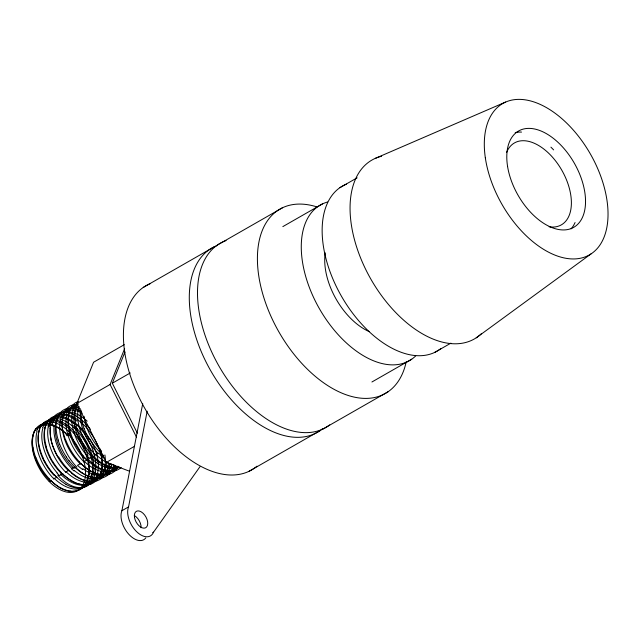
<?xml version="1.0" encoding="UTF-8"?>
<svg xmlns="http://www.w3.org/2000/svg" width="640" height="640" viewBox="0 0 640 640"><rect width="100%" height="100%" fill="white"/><g stroke="black" fill="none" stroke-linecap="round" stroke-linejoin="round"><path stroke-width="0.96" d="M55.936 427.552L56.056 423.808M95.672 468.144L95.312 471.952M49.984 428.24L50.432 424.752M89.064 474.48L88.384 478.016M145.816 537.888A18.88 11.016 60.2 0 1 128.488 533.928A18.88 11.016 60.2 0 1 121.896 510.712L142.736 403.64M199.944 466.744L153.552 532.152A18.88 11.016 60.2 0 1 136.264 531.32A18.88 11.016 60.2 0 1 128.552 506.904L147.176 411.2M39.128 430.312L40.2 427.448M69.24 411.696L70.352 408.736M36.6 431.072L37.584 428.896M106.92 470.168L105.576 473.232M129.48 471.224L106.336 462.416L76.824 403.52L93.584 362.24L124.304 344.672M66.976 435.056A1.888 0.68 -43 0 0 67.872 435.52L68.352 434.344L69.728 433.632A1.888 0.68 -43 0 0 68.832 433.168A1.888 0.68 -43 0 0 66.976 435.056L65.48 433.52M76.824 403.52L110.096 384.488L124.624 348.712M137.36 433.192L112.32 383.216L124.984 352.032M68.352 434.344A37.752 22.024 60.2 0 1 83.184 484.496A37.752 22.024 60.2 0 1 46.368 478.448A37.752 22.024 60.2 0 1 35.8 428.992L33.936 432.592A37.8 22.48 57.9 0 0 50.592 481.256M34.184 431.736L35.544 429.216M63.896 412.976L65.304 410.352M476.232 337.816L591.048 253.888M143.272 287.44L214.528 246.656M217.36 245.064L282.624 207.704M339.936 187.656L357.136 177.824M282.84 226.616L322.584 203.856M112.32 383.216L130.232 372.976M49.192 481.52L50.856 480.568M53.52 479.048L56.848 477.144M62.84 473.72L59.512 475.616A37.8 22.408 57.8 0 1 56.992 473.008M65.496 472.192L68.824 470.288A37.8 22.584 58 0 0 71.456 472.68M71.488 468.768L74.816 466.864A37.8 22.664 58.1 0 0 80.104 471.344A37.8 22.992 61.5 0 0 111.512 464.864M80.8 463.44L77.48 465.344A37.8 22.528 57.9 0 0 82.688 469.592M83.464 461.92L86.792 460.016M92.784 456.592L89.456 458.488A37.8 22.408 57.8 0 1 86.936 455.88M95.448 455.064L98.768 453.16A37.8 22.584 58 0 0 101.4 455.552M106.336 462.416L134.496 446.312M121.896 510.712L128.552 506.904M371.92 381.992L411.72 359.208M434.52 352.496L450.864 343.152M248.832 471.408L320.088 430.624M322.92 429.032L388.184 391.672M152.72 532.624L153.552 532.152M36.128 428.96C45.656 420.344 60.448 426.96 67.872 435.52M375.304 158.368L505.64 102.048M78.368 401.432L75.888 402.512A39.944 22.128 60.1 0 0 70.416 408.8M90.928 484.056L88.048 484.824A39.112 23.784 58.9 0 1 78.28 483.84M74.304 404.664L71.624 405.312A39.776 22.032 60.3 0 0 65.352 410.408M44.16 423.768L41.592 424.384A38.096 21.104 60.3 0 0 35.584 429.272M73.776 491.288L70.64 491.208M101.848 474.96L105.112 475.04A39.824 24.344 59.6 0 0 113.568 472.056A39.16 23.968 60.4 0 0 115.8 470.032M109.592 466.808L106.056 465.44M91.36 471.512L87.808 469.36M60.56 487.904L57.152 485.832M76.296 416.144L79.552 418.408M82.288 473.28L78.792 470.768M72.712 421.704L75.904 424.296M95.472 458.448L92.136 455.272M64.48 475.776L61.208 472.664M86.52 459.544L83.312 456.088M55.848 476.592L52.744 473.248M83.336 443.864L80.96 439.632M52.608 461.512L50.28 457.384M75.136 444.104L73.024 439.792M44.832 461.648L42.784 457.472M110.096 384.488L136.48 437.136M59.584 444.352L58.072 440.016M93.056 451.144L94.296 455.536M440.8 348.632A95.144 55.504 60.2 0 1 341.544 296.392A95.144 55.504 60.2 0 1 346.488 184.128M481.304 333.768A103.072 60.128 60.2 0 1 370.312 278.168A103.072 60.128 60.2 0 1 381.592 156.264M134.32 515.528A9.44 5.504 60.2 0 1 141.064 527.776M256.976 466.168A106.184 61.944 60.2 0 1 145.816 410.088A106.184 61.944 60.2 0 1 150.304 283.608M322.856 428.488A106.184 61.944 60.2 0 1 211.304 371.744A106.184 61.944 60.2 0 1 217.024 245.6M329.704 424.896A106.184 61.944 60.2 0 1 218.392 365.08A106.184 61.944 60.2 0 1 226.088 240.592M406.248 361.672A106.184 61.944 60.2 0 1 327.144 385.2A106.184 61.944 60.2 0 1 257.592 264.848A106.184 61.944 60.2 0 1 316.784 206.864M515.216 132.616A56.632 33.04 60.2 0 1 521.536 132.088M550.912 147.16A56.632 33.04 60.2 0 1 553.608 149.888M575.072 222.536A56.632 33.04 60.2 0 1 571.12 228.84M506.648 152.328A47.192 27.528 60.2 0 1 561.848 170.296A47.192 27.528 60.2 0 1 549.12 226.8M415.712 355.896A89.664 52.312 60.2 0 1 319.496 308.856A89.664 52.312 60.2 0 1 327.624 202.008M369.344 331.664A56.632 33.04 60.2 0 1 325.256 252.856M87.944 475.704A37.8 22.944 61.7 0 1 50.848 480.592M65.544 433.312A37.768 21.448 62.4 0 0 52.936 424.856A38.152 21.288 61.5 0 0 44.144 423.72M32.528 441.536A38.192 21.264 59.2 0 1 34.248 431.8M32.904 447.248A37.504 21.12 58.4 0 1 32.44 441.48M35.752 457.544A38.168 21.6 58.2 0 1 33.008 447.288M49.096 478.576A37.896 21.744 57.9 0 1 35.968 457.536M57.168 485.696A38.28 22.704 57.8 0 1 49.024 478.72M70.616 491.128A38.32 23.176 58.5 0 1 60.56 487.768M73.752 491.232A38.296 23.408 59.6 0 0 81.904 488.424A37.664 23.056 60.4 0 0 84.048 486.472A38.352 23.44 60.9 0 0 88.464 478.088M88.792 462.44A38.44 23.232 62 0 1 89.16 474.552M87.16 455.936A37.72 22.472 62.5 0 1 88.696 462.416M54.872 419.88A38.208 22.64 62.6 0 1 88 455.96M54.896 419.984A38.544 21.448 61.3 0 0 47.936 420.368L45.552 421.432A38.584 21.376 60.1 0 0 40.256 427.512M38.416 440.944A38.544 21.52 58.9 0 1 39.208 430.384M38.856 444.888A37.904 21.384 58.3 0 1 38.32 440.888M42.92 457.448A38.632 21.96 58.1 0 1 38.968 444.928M52.824 473.128A38.632 22.48 57.7 0 1 44.96 461.6M65.936 484.264A38.712 23.056 57.9 0 1 55.912 476.464M71.104 486.752A38.016 22.976 58.5 0 1 65.936 484.36M79.328 488.16A38.688 23.464 58.7 0 1 71.096 486.664M92.76 480.176A38.408 23.456 59.4 0 1 79.296 488.056M95.408 472.024A38.8 23.68 61.1 0 1 92.712 480.128M94.44 455.552A38.832 23.392 62.2 0 1 95.792 468.216M87.344 438.24A38.8 22.888 62.7 0 1 93.2 451.136M84.736 434.344A38.168 22.168 62.7 0 1 87.264 438.296M75.936 424.16A38.864 22.368 62.7 0 1 84.808 434.264M63.056 416.624A38.944 21.936 62.1 0 1 72.728 421.552M58.528 415.952A38.208 21.28 61.3 0 1 63.072 416.704M58.512 415.896A38.888 21.608 61 0 0 51.92 417.344A38.672 21.424 60.3 0 0 46.344 446.8M50.416 457.336A39.032 22.28 58 0 1 46.12 446.76M61.272 472.536A39.072 22.848 57.7 0 1 52.728 461.44M74.824 482.488A39.032 23.344 58 0 1 64.52 475.632M78.288 483.928A38.384 23.224 58.6 0 1 74.824 482.592M90.912 484.032A39.112 23.936 60.1 0 0 97.888 478.728L99.488 475.96A39.184 23.864 61.4 0 0 102.144 465.632A38.472 23.192 62.1 0 0 101.952 459.448M99.848 448.52A39.152 23.496 62.3 0 1 102.056 459.488M87.488 425.656A38.864 23.016 62.7 0 1 90.392 429.296M79.568 418.264A39.256 22.488 62.6 0 1 87.416 425.784M76.296 416A39.288 22.048 61.9 0 0 66.664 412.248L63.712 412.12A39.248 21.776 60.8 0 0 56.128 414.672A38.608 21.384 60 0 0 54.16 416.528M50.528 424.832A39.304 21.808 59.6 0 1 54.184 416.56M51.264 440.232A39.376 22.12 58.5 0 1 50.096 428.32M53.088 446.624A38.64 22.032 58 0 1 51.152 440.208M58.232 457.184A39.32 22.552 57.9 0 1 53.2 446.624M88.864 481.424A39.088 22.76 57.7 0 1 58.672 456.96M88.912 481.584A39.448 24.04 59.2 0 0 96.672 480.976L99.376 479.8A39.48 24.168 60.4 0 0 105.624 473.288M108.496 463.032A39.432 23.968 61.6 0 1 106.992 470.232M78.232 410.096A38.848 21.824 61.9 0 1 81.512 411.728M70.4 408.232A39.528 22.112 61.7 0 1 78.216 410M58.288 416.008A39.232 21.792 61 0 1 70.36 408.136M56.168 423.888A39.616 22.016 59.4 0 1 58.216 415.928M58.216 440.032A39.648 22.344 58.4 0 1 56.064 427.632M66.36 456.944A39.6 22.816 57.8 0 1 59.736 444.344M69.096 460.888A38.944 22.792 57.7 0 1 66.28 457M78.824 470.632A39.648 23.408 57.8 0 1 69.168 460.808M92.832 477.824A39.712 23.936 58.3 0 1 82.304 473.136M97.84 478.48A38.96 23.736 59.1 0 1 92.848 477.904M97.824 478.424A39.648 24.208 59.4 0 0 105.2 476.736A39.408 24.12 60.2 0 0 114.232 465.192M74.28 404.616A39.8 22.2 61.5 0 1 77.184 404.488M62.16 423.2A39.832 22.184 59.2 0 1 63.96 413.048M62.552 429.16A39.104 22.024 58.4 0 1 62.072 423.144M65.528 439.888A39.792 22.52 58.2 0 1 62.664 429.2M79.416 461.832A39.488 22.72 57.8 0 1 65.712 439.888M87.824 469.216A39.864 23.64 57.8 0 1 79.352 461.952M101.824 474.872A39.88 24.12 58.5 0 1 91.368 471.376M117.72 467.568A39.864 24.36 60.9 0 1 115.816 470.056M68.512 422.696A39.88 22.256 58.9 0 1 69.328 411.776M68.96 426.776A39.208 22.112 58.3 0 1 68.408 422.648M73.168 439.768A39.944 22.696 58.1 0 1 69.072 426.816M83.392 455.968A39.912 23.224 57.7 0 1 75.272 444.056M96.936 467.464A39.96 23.808 57.9 0 1 86.584 459.408M102.264 470.032A39.224 23.704 58.5 0 1 96.928 467.568M110.744 471.48A39.912 24.208 58.7 0 1 102.256 469.936M121.184 467.512A39.6 24.2 59.5 0 1 110.72 471.392M76.928 428.8A39.632 21.952 60.3 0 1 77.848 403.536M81.096 439.592A39.96 22.808 58 0 1 76.696 428.76M92.2 455.136A39.968 23.368 57.7 0 1 83.464 443.792M106.048 465.312A39.888 23.864 58 0 1 95.52 458.304M119.536 467.648A39.944 24.288 58.9 0 1 109.576 466.688M82.224 422.168A39.904 22.416 58.5 0 1 81.04 410.096M84.072 428.64A39.136 22.312 58 0 1 82.104 422.136M89.28 439.336A39.816 22.832 57.9 0 1 84.184 428.64M103.8 455.752A39.528 23.016 57.7 0 1 89.72 439.104M91.304 474.808A37.8 22.536 58 0 1 53.928 478.104M53.672 478.664A37.8 21.048 59.2 0 1 37.096 431.544M73.464 427.256A37.8 22.896 61.9 0 1 91.832 475.248M42.672 427.68A37.8 21.456 62.3 0 1 73.488 427.104M57.112 472.784A37.8 21.064 59.1 0 1 42.96 428.008M76.432 424.064A37.8 22.544 58 0 1 97.2 474.376A37.8 22.544 58 0 1 60.28 473.944M56.832 477.176A37.8 22.48 57.9 0 1 54.376 474.696M73.704 425.432A37.8 21.416 62.3 0 1 92.632 476.992A37.8 21.416 62.3 0 1 57.752 475.16M54.024 475.344A37.8 22.336 57.8 0 1 39.784 429.088M39.504 428.72A37.8 21.016 59.3 0 1 70.448 429.664M70.4 429.776A37.8 21.496 62.4 0 1 88.504 476.104M48.192 426.856A37.8 21.344 62.2 0 1 76.976 421.096M65.512 472.008A37.8 21.104 58.9 0 1 48.256 426.888M100.496 475.376A37.8 22.552 58 0 1 65.792 471.504M62.504 474.584A37.8 22.44 57.9 0 1 44.936 427.968M44.848 427.864A37.8 21.088 59 0 1 74.072 423.672M68.616 470.832A37.8 22.48 57.9 0 1 50.6 427.28M49.456 426.296A37.8 21.136 58.8 0 1 83.768 424.864A37.8 21.136 58.8 0 1 99.848 475.56M98.896 474.496A37.8 23.048 61.3 0 1 97.776 476.704M97.528 476.432A37.8 23.096 60.9 0 1 62.776 474.024M101.6 473.008A37.8 23.072 61.1 0 1 100.416 475.288M52.12 424.664A37.8 23.016 61.4 0 1 87.184 421.168M104.92 454.944A37.8 23.016 61.4 0 1 102.352 473.856M71.68 468.28A37.8 21.184 58.7 0 1 54.016 426.192M74.04 471A37.8 22.512 57.9 0 1 71.504 468.728M107.616 469.672A37.8 22.616 58.1 0 1 74.216 470.416M109.912 463.36A37.8 23.008 61.4 0 1 107.896 469.92M76.848 467.112A37.8 21.536 62.5 0 1 59.736 425.168A37.8 21.536 62.5 0 1 80.376 408.776M74.208 468.568A37.8 22.456 57.9 0 1 55.528 424.752A37.8 22.456 57.9 0 1 82.256 413.144M106.504 462.296A37.8 21.744 62.6 0 1 104.784 470.904M104.496 470.704A37.8 23.064 61.2 0 1 71.344 473.048M114.32 465.216A37.8 22.736 58.2 0 1 82.864 468.696M67.632 411.896A37.8 21.52 62.4 0 1 78.136 404.776M66.56 413.96A37.8 21 59.4 0 1 67.544 411.792M83.616 461.536A37.8 21.064 59.1 0 1 67.032 414.408M117.872 466.184A37.8 22.536 58 0 1 83.872 460.976M80.544 464.112A37.8 22.472 57.9 0 1 63.84 415.424M115.72 465.592A37.8 22.944 61.7 0 1 80.792 463.464M63.864 415.448A37.8 21.032 59.2 0 1 64.808 413.352M64.56 413.048A37.8 20.984 59.6 0 1 78.48 407.192M111.768 464.056A37.8 21.64 62.6 0 1 111.568 464.896M72.616 410.552A37.8 21.456 62.3 0 1 77.368 403.952M87.064 455.656A37.8 21.064 59.1 0 1 72.912 410.88M119.184 466.84A37.8 22.544 58 0 1 90.048 457.16M86.776 460.048A37.8 22.48 57.9 0 1 84.328 457.568M118.24 466.944A37.8 21.624 62.5 0 1 87.504 458.432M83.976 458.216A37.8 22.336 57.8 0 1 69.728 411.96M69.448 411.592A37.8 21.016 59.3 0 1 78.152 403.928M78.136 409.728A37.8 21.344 62.2 0 1 79.16 406.568M95.456 454.88A37.8 21.104 58.9 0 1 78.208 409.76M113.656 464.8A37.8 22.552 58 0 1 95.744 454.376M92.456 457.456A37.8 22.44 57.9 0 1 74.888 410.84M74.792 410.736A37.8 21.088 59 0 1 77.616 404.784M98.56 453.704A37.8 22.48 57.9 0 1 80.544 410.152M117.464 467.088A37.8 23.096 60.9 0 1 92.72 456.896M101.624 451.152A37.8 21.184 58.7 0 1 84.064 416.256M104.664 458.552A37.8 23.064 61.2 0 1 101.296 455.92M37.688 429.024A37.8 21.552 62.5 0 1 69.984 432.792M485.32 157.728A87.216 50.88 60.2 0 0 586.24 256.456A87.216 50.88 60.2 0 0 566.896 123.304A87.216 50.88 60.2 0 0 485.32 157.728M507.608 166.632A55.496 32.376 60.2 0 0 572.336 228.056A55.496 32.376 60.2 0 0 558.512 142.808A55.496 32.376 60.2 0 0 507.608 166.632M134.496 517.4A9.44 5.504 60.2 0 0 145.504 527.84A9.44 5.504 60.2 0 0 143.152 513.344A9.44 5.504 60.2 0 0 134.496 517.4"/></g></svg>
